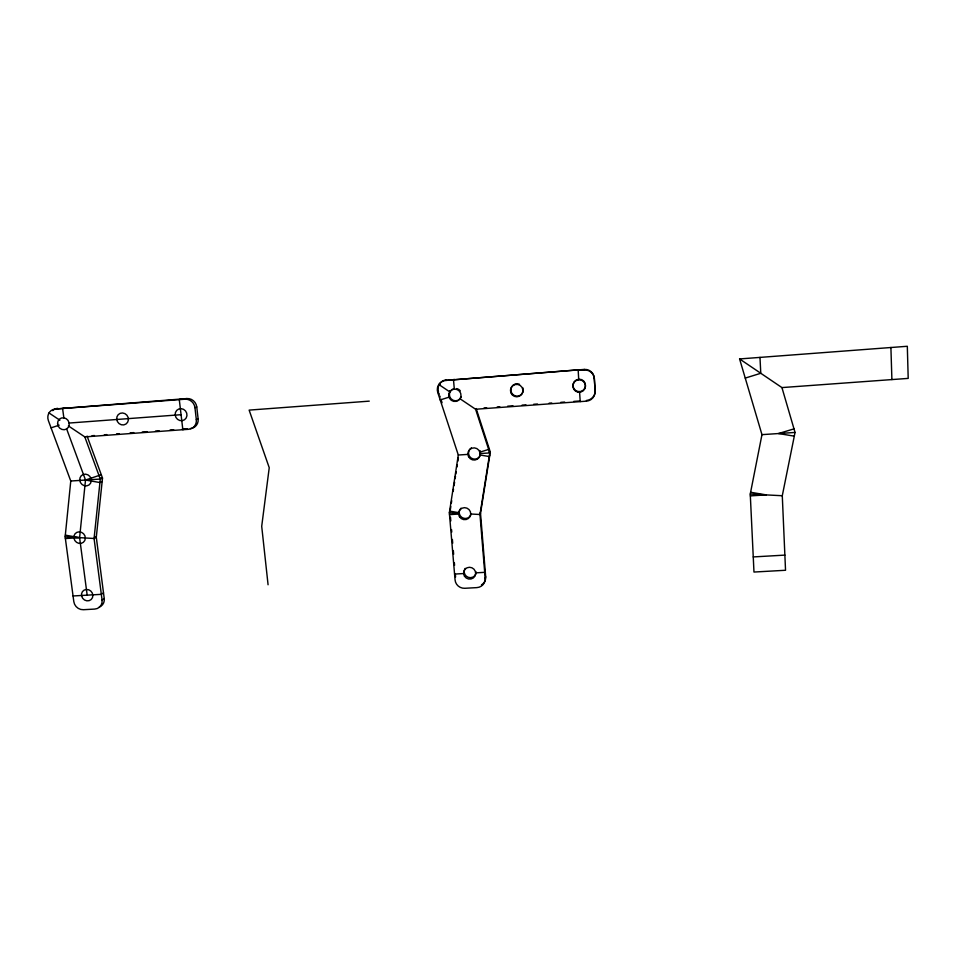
<?xml version="1.0" encoding="UTF-8"?>
<svg xmlns="http://www.w3.org/2000/svg" width="956" height="956" viewBox="0 0 956 956"><rect width="100%" height="100%" fill="white"/><g stroke="black" fill="none" stroke-linecap="round" stroke-linejoin="round"><path stroke-width="1.43" d="M460.039 398.783L475.598 409.252L586.327 401.173A9.452 9.381 -19.6 0 0 595.122 391.147L594.309 378.098A9.429 9.357 -26.3 0 0 584.283 369.422L445.735 380.428A9.333 9.213 53.7 0 0 437.764 392.51L458.306 455.02L449.344 512.846L455.068 579.969A9.106 8.807 24 0 0 464.831 588.287L476.865 587.617A9.118 8.831 22.6 0 0 485.182 578.249L485.684 576.803L480.521 513.336L490.297 452.033L476.16 408.559L475.598 409.252L489.795 452.929L479.984 514.507L485.182 578.249M595.122 391.147L594.309 378.098M87.092 436.091L102.507 478.072L96.293 537.248L104.24 598.552L102.077 600.057A8.879 8.234 45.3 0 1 94.704 609.08L83.411 609.713A8.879 8.222 45.6 0 1 73.815 601.659L65.151 536.83L70.768 481.023L48.398 420.664A9.154 8.52 56 0 1 55.305 409.025L186.91 398.556A9.178 8.712 56.1 0 1 196.757 406.945L198.143 418.931A9.154 8.7 55.1 0 1 190.399 428.539M594.297 378.66A9.476 9.405 -26 0 0 584.224 369.948L584.283 369.422M580.316 400.934L580.232 401.604L579.587 392.259M450.276 510.062L450.826 506.489M451.363 503.023L451.722 500.705M453.156 491.432L453.514 489.114M454.064 485.636L454.602 482.147M455.14 478.657L455.498 476.327M455.857 473.997L456.227 471.666M456.944 466.994L457.315 464.652M457.852 461.151L458.402 457.637M445.735 380.428L578.165 369.853L578.727 379.771M781.936 387.586L795.045 432.447L782.283 495.734L785.533 570.266L753.973 572.047L750.257 494.073L761.968 434.645L739.586 358.942L907.316 346.275L908.2 378.397L781.936 387.586L739.586 358.942M485.206 570.923L484.704 572.345L475.646 572.859M489.723 455.618L489.221 456.538L480.103 454.996M489.161 448.555L488.659 449.428L479.876 452.164M450.013 511.687L449.344 512.846L458.569 513.348M454.172 379.269L453.502 379.831L454.315 389.116M437.764 392.51L438.505 391.888M103.511 592.875L101.336 594.345L73.05 595.97M102.149 481.537L99.938 482.541L85.514 480.043L66.645 428.921M101.276 474.714L85.514 480.043L79.599 537.654L87.175 595.158M184.711 428.945L182.847 429.71L84.809 436.892L68.39 425.922M181.174 398.963L179.286 399.62L182.847 429.71L188.547 429.316A9.202 8.735 55.1 0 0 196.327 419.66L198.143 418.931M55.305 409.025L185.034 399.202A9.225 8.747 56 0 1 194.94 407.626L196.757 406.945M185.034 399.202L186.91 398.556M51.062 427.846L59.188 425.169M448.997 397.158L440.214 399.955L440.943 399.297L442.066 402.751M745.25 378.086L760.773 373.282L759.984 357.389M794.006 428.862L778.495 433.546L794.305 436.151M64.972 407.794L62.582 408.475L63.873 417.963M69.059 423.054L181.066 414.689M92.015 435.721L94.477 435.53M104.323 434.789L106.785 434.598M484.035 407.961L486.652 407.758M497.168 406.969L499.797 406.778M578.081 370.402L584.224 369.948M369.267 401.138L249.134 410.112L269.234 467.711L261.705 526.314L268.074 584.773M116.656 433.869L119.118 433.677M130.147 432.865L133.768 432.602M507.696 406.18L512.966 405.786M182.202 429.125L187.555 428.742M142.217 431.993L147.045 431.646M170.06 429.997L173.693 429.734M155.505 431.036L159.15 430.774M522.096 405.117L525.955 404.842M533.675 404.28L537.547 404.006M549.15 403.169L551.743 402.99M560.79 402.345L564.673 402.058M573.743 401.412L578.93 401.03M488.827 452.128L490.297 452.033L489.795 452.929L480.163 453.562M100.667 478.191L102.507 478.072L100.296 479.052L70.768 481.023M458.306 455.02L467.914 454.387M761.968 434.645L795.045 432.447M65.378 538.539L79.599 537.654L65.319 535.145M449.499 514.627L458.581 514.053M750.341 495.889L766.246 494.897L750.603 492.268M454.566 574.066L463.588 573.552M753.244 556.93L784.876 555.113M750.257 494.073L782.283 495.734M458.414 512.141L459.203 512.189M479.565 513.288L480.521 513.336L479.984 514.507L470.734 514.005M94.943 537.164L96.293 537.248L94.07 538.479L65.151 536.83M449.619 511.101L458.629 512.643M48.995 412.944L59.87 420.222M439.545 383.918L440.25 384.396M449.702 390.753L450.348 391.183M438.816 384.503L449.667 391.805M84.809 436.892L100.296 479.052L94.07 538.479L102.077 600.057M438.959 393.286L439.27 394.207M439.88 396.059L440.178 396.991M194.94 407.626L196.327 419.66M450.491 517.184L450.802 520.9M451.543 529.576L451.758 532.05M452.379 539.459L452.702 543.163M453.323 550.548L453.646 554.241M454.375 562.845L454.59 565.295M455.331 574.114L455.582 577.054M890.908 347.47L891.9 379.556M104.24 598.552A8.843 8.21 45.4 0 1 99.185 607.096M52.711 410.638A9.118 8.485 56.1 0 1 57.73 408.355M461.234 396.991A6.19 6.118 51.4 0 1 450.802 398.556A6.19 6.118 51.4 0 1 454.303 388.602M456.478 388.59A6.19 6.118 51.4 0 1 460.314 390.861M480.39 455.104A6.142 6.059 32.7 0 1 470.782 457.769A6.142 6.059 32.7 0 1 471.404 447.85M480.235 450.79A6.142 6.059 32.7 0 1 480.414 451.268M470.842 514.949A6.095 5.951 27.7 0 1 461.879 517.411A6.095 5.951 27.7 0 1 460.971 508.21M476.219 571.963A6.047 5.867 23.6 0 1 468.392 577.364A6.047 5.867 23.6 0 1 465.225 568.342M485.684 576.803A9.07 8.783 22.5 0 1 481.454 584.917M438.374 391.446A9.297 9.178 53.8 0 1 446.44 379.867M595.134 390.526A9.405 9.333 -19.9 0 1 586.375 400.504M522.884 387.849A6.214 6.19 36 0 1 517.698 396.143A6.214 6.19 36 0 1 510.922 389.02A6.214 6.19 36 0 1 519.49 384.276M81.642 596.15A5.927 5.497 45.8 0 0 91.167 599.532A5.927 5.497 45.8 0 0 88.717 589.78A5.927 5.497 45.8 0 0 81.642 596.15M73.947 538.276A5.975 5.557 48.9 0 0 83.315 542.339A5.975 5.557 48.9 0 0 81.535 532.337A5.975 5.557 48.9 0 0 73.947 538.276M79.754 480.27A6.047 5.64 52.1 0 0 88.932 485.015A6.047 5.64 52.1 0 0 87.856 474.809A6.047 5.64 52.1 0 0 79.754 480.27M57.575 423.604A6.118 5.7 55.7 0 0 66.526 429.017A6.118 5.7 55.7 0 0 66.131 418.656A6.118 5.7 55.7 0 0 57.575 423.604M116.704 419.242A6.118 5.748 55.7 0 0 125.989 424.022A6.118 5.748 55.7 0 0 124.937 413.637A6.118 5.748 55.7 0 0 116.704 419.242M175.175 414.952A6.142 5.82 55.6 0 0 184.508 419.768A6.142 5.82 55.6 0 0 183.528 409.323A6.142 5.82 55.6 0 0 175.175 414.952M448.723 395.951A6.226 6.142 51.2 0 0 458.557 400.301A6.226 6.142 51.2 0 0 457.291 389.63A6.226 6.142 51.2 0 0 448.723 395.951M578.045 392.187A6.298 6.262 -21.4 0 0 585.084 383.87A6.298 6.262 -21.4 0 0 574.353 381.994A6.298 6.262 -21.4 0 0 578.045 392.187M578.225 391.578A6.274 6.226 -21.8 0 0 585.108 383.189A6.274 6.226 -21.8 0 0 574.401 381.492A6.274 6.226 -21.8 0 0 578.225 391.578M468.56 456.669A6.178 6.083 32.6 0 0 479.183 457.374A6.178 6.083 32.6 0 0 474.355 447.874A6.178 6.083 32.6 0 0 468.56 456.669M459.489 516.766A6.118 5.975 27.7 0 0 470.029 516.587A6.118 5.975 27.7 0 0 464.425 507.66A6.118 5.975 27.7 0 0 459.489 516.766M464.461 576.169A6.071 5.891 23.6 0 0 474.929 576.145A6.071 5.891 23.6 0 0 469.468 567.278A6.071 5.891 23.6 0 0 464.461 576.169M510.803 392.617A6.238 6.214 35.8 0 0 521.414 394.661A6.238 6.214 35.8 0 0 517.841 384.467A6.238 6.214 35.8 0 0 510.803 392.617"/></g></svg>
